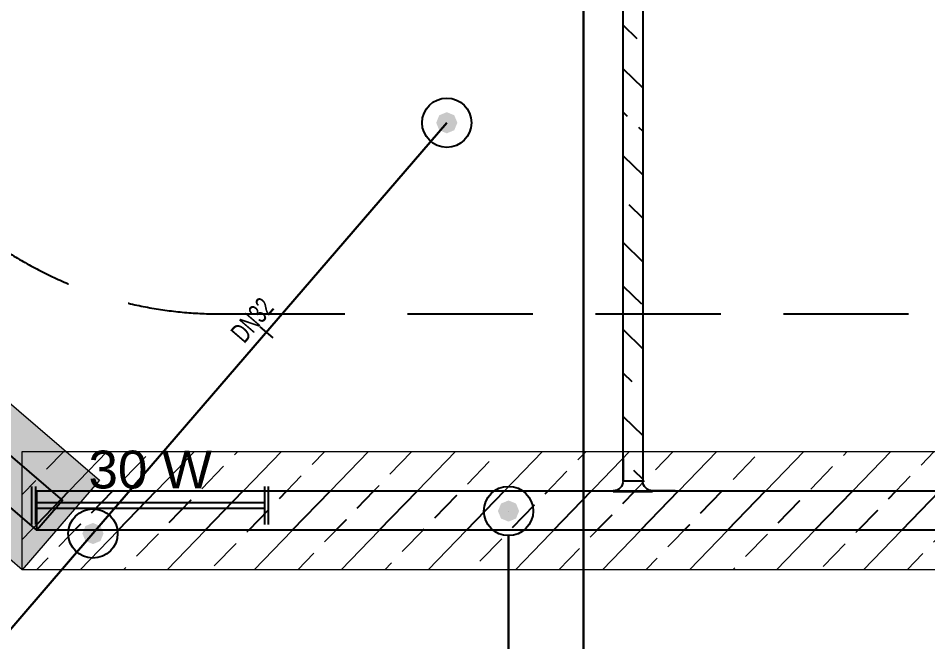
# Model space of a CAD drawing. Header units: millimetres. Extents: x -379292 to 1221486, y 92049 to 447512.
# Drawn here: x -179322 to -174710, y 108155 to 111319 of the extents above; entities that cross this region are included whole.
import ezdxf
from ezdxf.enums import TextEntityAlignment as Align

# ---------------------------------------------------------------- set-up
doc = ezdxf.new("R2010")
doc.units = ezdxf.units.MM
doc.linetypes.add('HIDDEN', pattern=[9.525, 6.35, -3.175])
for name, color, linetype in [('-M-YNGN-BORUID', 7, 'Continuous'), ('-M-YNGN-BORUUZUN', 7, 'Continuous'), ('-M-YNGN-BORUYUK', 7, 'Continuous'), ('-M-YNGN-SPR-YUK', 7, 'Continuous'), ('-M-YNGN-ZON5-CAP-', 7, 'Continuous'), ('-M-YNGN-ZON5-SPR-', 7, 'Continuous'), ('05_SYMBOL', 2, 'Continuous'), ('08_LAMP', 4, 'Continuous'), ('E_CT_ZA', 6, 'Continuous')]:
    doc.layers.add(name, color=color, linetype=linetype)
doc.layers.add('-M-YNGN-SPR-CAPCIZGI', color=188, linetype='Continuous', plot=False)
doc.layers.add('-M-YNGN-ZON5', color=11, linetype='SP', lineweight=30)
doc.layers.add('E_CT_KA', color=4, linetype='Continuous', lineweight=9)
doc.styles.add('CIZGI', font='tahoma.ttf', dxfattribs={"width": 0.8, "oblique": 20})
doc.styles.add('HCAD', font='HCAD.SHX', dxfattribs={"width": 0.8, "height": 0.2})
doc.styles.add('PIPESIZE', font='hcad.shx', dxfattribs={"width": 0.8})
doc.styles.add('SPR-NOT', font='romans.shx')
doc.styles.get("Standard").update_dxf_attribs({"font": 'segoeuil.ttf'})
doc.styles.add('YAZI-2', font='arial.ttf', dxfattribs={"height": 2})
doc.linetypes.add('SP', pattern='A,2,-0.1,["SP",CIZGI,S=0.14,R=0.2,X=0,Y=-0.07],-0.255', length=2.355)

# ---------------------------------------------------------------- blocks, each defined once
blk = doc.blocks.new('OtoParkBodrumKatMimari')
at = {"layer": '05_SYMBOL', "color": 252, "linetype": 'HIDDEN', "ltscale": 100}
blk.add_lwpolyline([(99562.1, 23000), (56436.8, 23000, 0.695543), (55132.1, 19484.2), (66750.4, 9484.2, 0.179563), (68055.1, 9000), (90740.7, 9000, 0.215217), (92240.5, 9676.9), (101061.9, 19676.9, 0.645796)], format="xyb", close=True, dxfattribs=at)
blk.add_lwpolyline([(66008.2, 7484.2, 0.179563), (67312.9, 7000)], format="xyb", dxfattribs=at)
blk = doc.blocks.new('SP-C-UP-12')
at = {"ltscale": 10}
blk.add_line((0, 0), (0, 0), dxfattribs=at)
at = {"color": 1, "linetype": 'Continuous'}
blk.add_circle((0, 0), 12.5, dxfattribs=at)
at = {"ltscale": 10}
for points in [[(-5.37, 0), (-3.8, 3.8), (-3.8, -3.8), (0, 5.37)], [(-3.8, -3.8), (0, 5.37), (0, -5.37), (3.8, 3.8)], [(0, -5.37), (3.8, 3.8), (3.8, -3.8), (5.37, 0)]]:
    blk.add_solid(points, dxfattribs=at)
at = {"layer": '-M-YNGN-SPR-YUK', "style": 'SPR-NOT', "width": 0.5, "flags": 9}
for tag, p in [('YUK', (0, 17.77)), ('CAP', (0, 14.42)), ('TIP', (0.2, 10.78))]:
    blk.add_attdef(tag, text='', height=2.5, dxfattribs=at).set_placement(p, align=Align.MIDDLE_CENTER)
blk = doc.blocks.new('SPRKL100')
at = {"layer": '-M-YNGN-SPR-CAPCIZGI'}
blk.add_line((0, 0.431), (0, -0.431), dxfattribs=at)
at = {"layer": '-M-YNGN-BORUID', "color": 0, "style": 'HCAD', "width": 0.8, "flags": 1}
blk.add_attdef('DIC', text='', height=0.4, dxfattribs=at).set_placement((0, -1.693), align=Align.CENTER)
at = {"layer": '-M-YNGN-BORUUZUN', "color": 0, "style": 'HCAD', "width": 0.7}
blk.add_attdef('BOY', text='', height=0.8, dxfattribs=at).set_placement((0, -1.08), align=Align.CENTER)
at = {"layer": '-M-YNGN-BORUYUK', "color": 6, "style": 'PIPESIZE', "width": 0.8}
blk.add_attdef('YUK', text='', height=0.5, dxfattribs=at).set_placement((0, 1.866), align=Align.CENTER)
at = {"color": 0, "style": 'PIPESIZE', "width": 0.7}
blk.add_attdef('CAP', text='', height=1, dxfattribs=at).set_placement((0, 0.45), align=Align.CENTER)
blk = doc.blocks.new('A$C69E8C7F8')
at = {"layer": '-M-YNGN-ZON5', "ltscale": 500}
for p, q in [((-2056.31, 6569.36), (-2056.31, 359.36)), ((-2305.07, 697.95), (-2125.68, 906.38)), ((-2476.32, 498.99), (-2305.07, 697.95)), ((-2094.37, 696.86), (-2094.37, 359.36))]:
    blk.add_line(p, q, dxfattribs=at)
at = {"layer": '-M-YNGN-ZON5-CAP-'}
ref = blk.add_blockref('SPRKL100', (-2217.17, 800.07), dxfattribs=dict(at, xscale=10, yscale=10, zscale=10, rotation=49.28113061156347))
ref.add_attrib('CAP', 'DN32', dxfattribs={"layer": '0', "color": 0, "height": 10, "rotation": 49.2811, "style": 'PIPESIZE', "width": 0.7}).set_placement((-2220.58, 803.01), align=Align.CENTER)
at = {"layer": '-M-YNGN-ZON5-SPR-', "ltscale": 25}
for p in [(-2125.68, 906.38), (-2094.37, 709.36), (-2305.07, 697.95)]:
    blk.add_blockref('SP-C-UP-12', p, dxfattribs=at)
blk = doc.blocks.new('*U679')
h = blk.add_hatch()
h.set_pattern_fill('ANSI33', color=0, scale=50, angle=1, style=0)
h.paths.add_polyline_path([(-9185.1, 200), (15862.8, 200), (15862.8, 0), (-9185.1, 0)])
at = {"color": 0}
blk.add_lwpolyline([(-9185.1, 200), (15862.8, 200), (15862.8, 0), (-9185.1, 0)], close=True, dxfattribs=at)
at = {"ltscale": 25, "flags": 1}
for tag, p in [('YUKSEKLIK', (-228.6, -148.7)), ('KALINLIK', (-228.6, -213.3))]:
    blk.add_attdef(tag, p, '', height=50, dxfattribs=at)
blk = doc.blocks.new('*U681')
h = blk.add_hatch()
h.set_pattern_fill('ANSI33', color=0, scale=50, angle=1, style=0)
h.paths.add_polyline_path([(6913, 200), (73974.9, 200), (73974.9, 0), (6913, 0)])
at = {"color": 0}
blk.add_lwpolyline([(6913, 200), (73974.9, 200), (73974.9, 0), (6913, 0)], close=True, dxfattribs=at)
at = {"ltscale": 25, "flags": 1}
for tag, p in [('YUKSEKLIK', (-228.6, -148.7)), ('KALINLIK', (-228.6, -213.3))]:
    blk.add_attdef(tag, p, '', height=50, dxfattribs=at)
blk = doc.blocks.new('*U717')
h = blk.add_hatch()
h.set_pattern_fill('ANSI33', color=0, scale=50, angle=1, style=0)
h.paths.add_polyline_path([(-9499.3, 600), (15713.2, 600), (15713.2, 0), (-9499.3, 0)])
at = {"color": 0}
blk.add_lwpolyline([(-9499.3, 600), (15713.2, 600), (15713.2, 0), (-9499.3, 0)], close=True, dxfattribs=at)
at = {"ltscale": 25, "flags": 1}
for tag, p in [('YUKSEKLIK', (-228.6, -148.7)), ('KALINLIK', (-228.6, -213.3))]:
    blk.add_attdef(tag, p, '', height=50, dxfattribs=at)
blk = doc.blocks.new('*U719')
h = blk.add_hatch()
h.set_pattern_fill('ANSI33', color=0, scale=50, angle=1, style=0)
h.paths.add_polyline_path([(6648.9, 600), (73876.8, 600), (73876.8, 0), (6648.9, 0)])
at = {"color": 0}
blk.add_lwpolyline([(6648.9, 600), (73876.8, 600), (73876.8, 0), (6648.9, 0)], close=True, dxfattribs=at)
at = {"ltscale": 25, "flags": 1}
for tag, p in [('YUKSEKLIK', (-228.6, -148.7)), ('KALINLIK', (-228.6, -213.3))]:
    blk.add_attdef(tag, p, '', height=50, dxfattribs=at)
blk = doc.blocks.new('*U973')
h = blk.add_hatch()
h.set_pattern_fill('ANSI33', color=0, scale=50, angle=1, style=0)
h.paths.add_polyline_path([(-3406.5, 100), (191.3, 100), (191.3, 0), (-3406.5, 0)])
at = {"color": 0}
blk.add_lwpolyline([(-3406.5, 100), (191.3, 100), (191.3, 0), (-3406.5, 0)], close=True, dxfattribs=at)
at = {"ltscale": 25, "flags": 1}
for tag, p in [('YUKSEKLIK', (-228.6, -148.7)), ('KALINLIK', (-228.6, -213.3))]:
    blk.add_attdef(tag, p, '', height=50, dxfattribs=at)
blk = doc.blocks.new('*U464')
at = {"color": 0}
for p, q in [((-164, 164), (-50, 164)), ((-50, 164), (-50, 167)), ((-50, 167), (150, 167)), ((150, 167), (150, 164)), ((264, 164), (150, 164)), ((0, 0), (0, 114)), ((100, 114), (0, 114)), ((100, 0), (100, 114))]:
    blk.add_line(p, q, dxfattribs=at)
for centre, start, end in [((-50, 114), 0, 90), ((150, 114), 90, 180)]:
    blk.add_arc(centre, 50, start, end, dxfattribs=at)
blk = doc.blocks.new('40 W SIVA ÜSTÜ ETANJ LED 50--')
at = {"layer": '08_LAMP'}
for p, q in [((-625, -100), (-625, 100)), ((-605, -100), (-605, 100)), ((605, -100), (605, 100)), ((625, -100), (625, 100)), ((-605, 15), (605, 15)), ((-605, -15), (605, -15))]:
    blk.add_line(p, q, dxfattribs=at)
at = {"layer": '08_LAMP', "color": 2, "style": 'YAZI-2'}
blk.add_text('30 W', height=200, dxfattribs=at).set_placement((0, 90), align=Align.CENTER)

msp = doc.modelspace()

# ---------------------------------------------------------------- block references
at = {"color": 8}
msp.add_blockref('OtoParkBodrumKatMimari', (-246354.8, 100818.8), dxfattribs=at)

# ---------------------------------------------------------------- next in the draw order: block references
at = {"layer": '-M-YNGN-ZON5', "ltscale": 25, "xscale": 10, "yscale": 10, "zscale": 10}
msp.add_blockref('A$C69E8C7F8', (-155891.8, 101725.1), dxfattribs=at)
at = {"layer": '08_LAMP', "xscale": 0.96, "yscale": 0.96, "zscale": 0.96}
msp.add_blockref('40 W SIVA ÜSTÜ ETANJ LED 50--', (-178652.1, 108846.8), dxfattribs=at)
at = {"layer": 'E_CT_KA', "color": 6, "rotation": 139.2811306090451}
msp.add_blockref('*U719', (-173870.7, 104638.3), dxfattribs=at)
at = {"layer": 'E_CT_KA', "color": 6}
msp.add_blockref('*U717', (-169802.2, 108521), dxfattribs=at)
at = {"layer": 'E_CT_ZA', "color": 30, "rotation": 139.2811306090451}
msp.add_blockref('*U681', (-173857.3, 104362.9), dxfattribs=at)
at = {"layer": 'E_CT_ZA', "color": 112, "rotation": 270}
msp.add_blockref('*U973', (-176254.8, 109162.3), dxfattribs=at)
at = {"layer": 'E_CT_ZA', "color": 2, "xscale": -1, "rotation": 180}
msp.add_blockref('*U464', (-176254.8, 109085), dxfattribs=at)
at = {"layer": 'E_CT_ZA', "color": 30}
msp.add_blockref('*U679', (-170042.2, 108721), dxfattribs=at)

doc.saveas('drawing.dxf')
